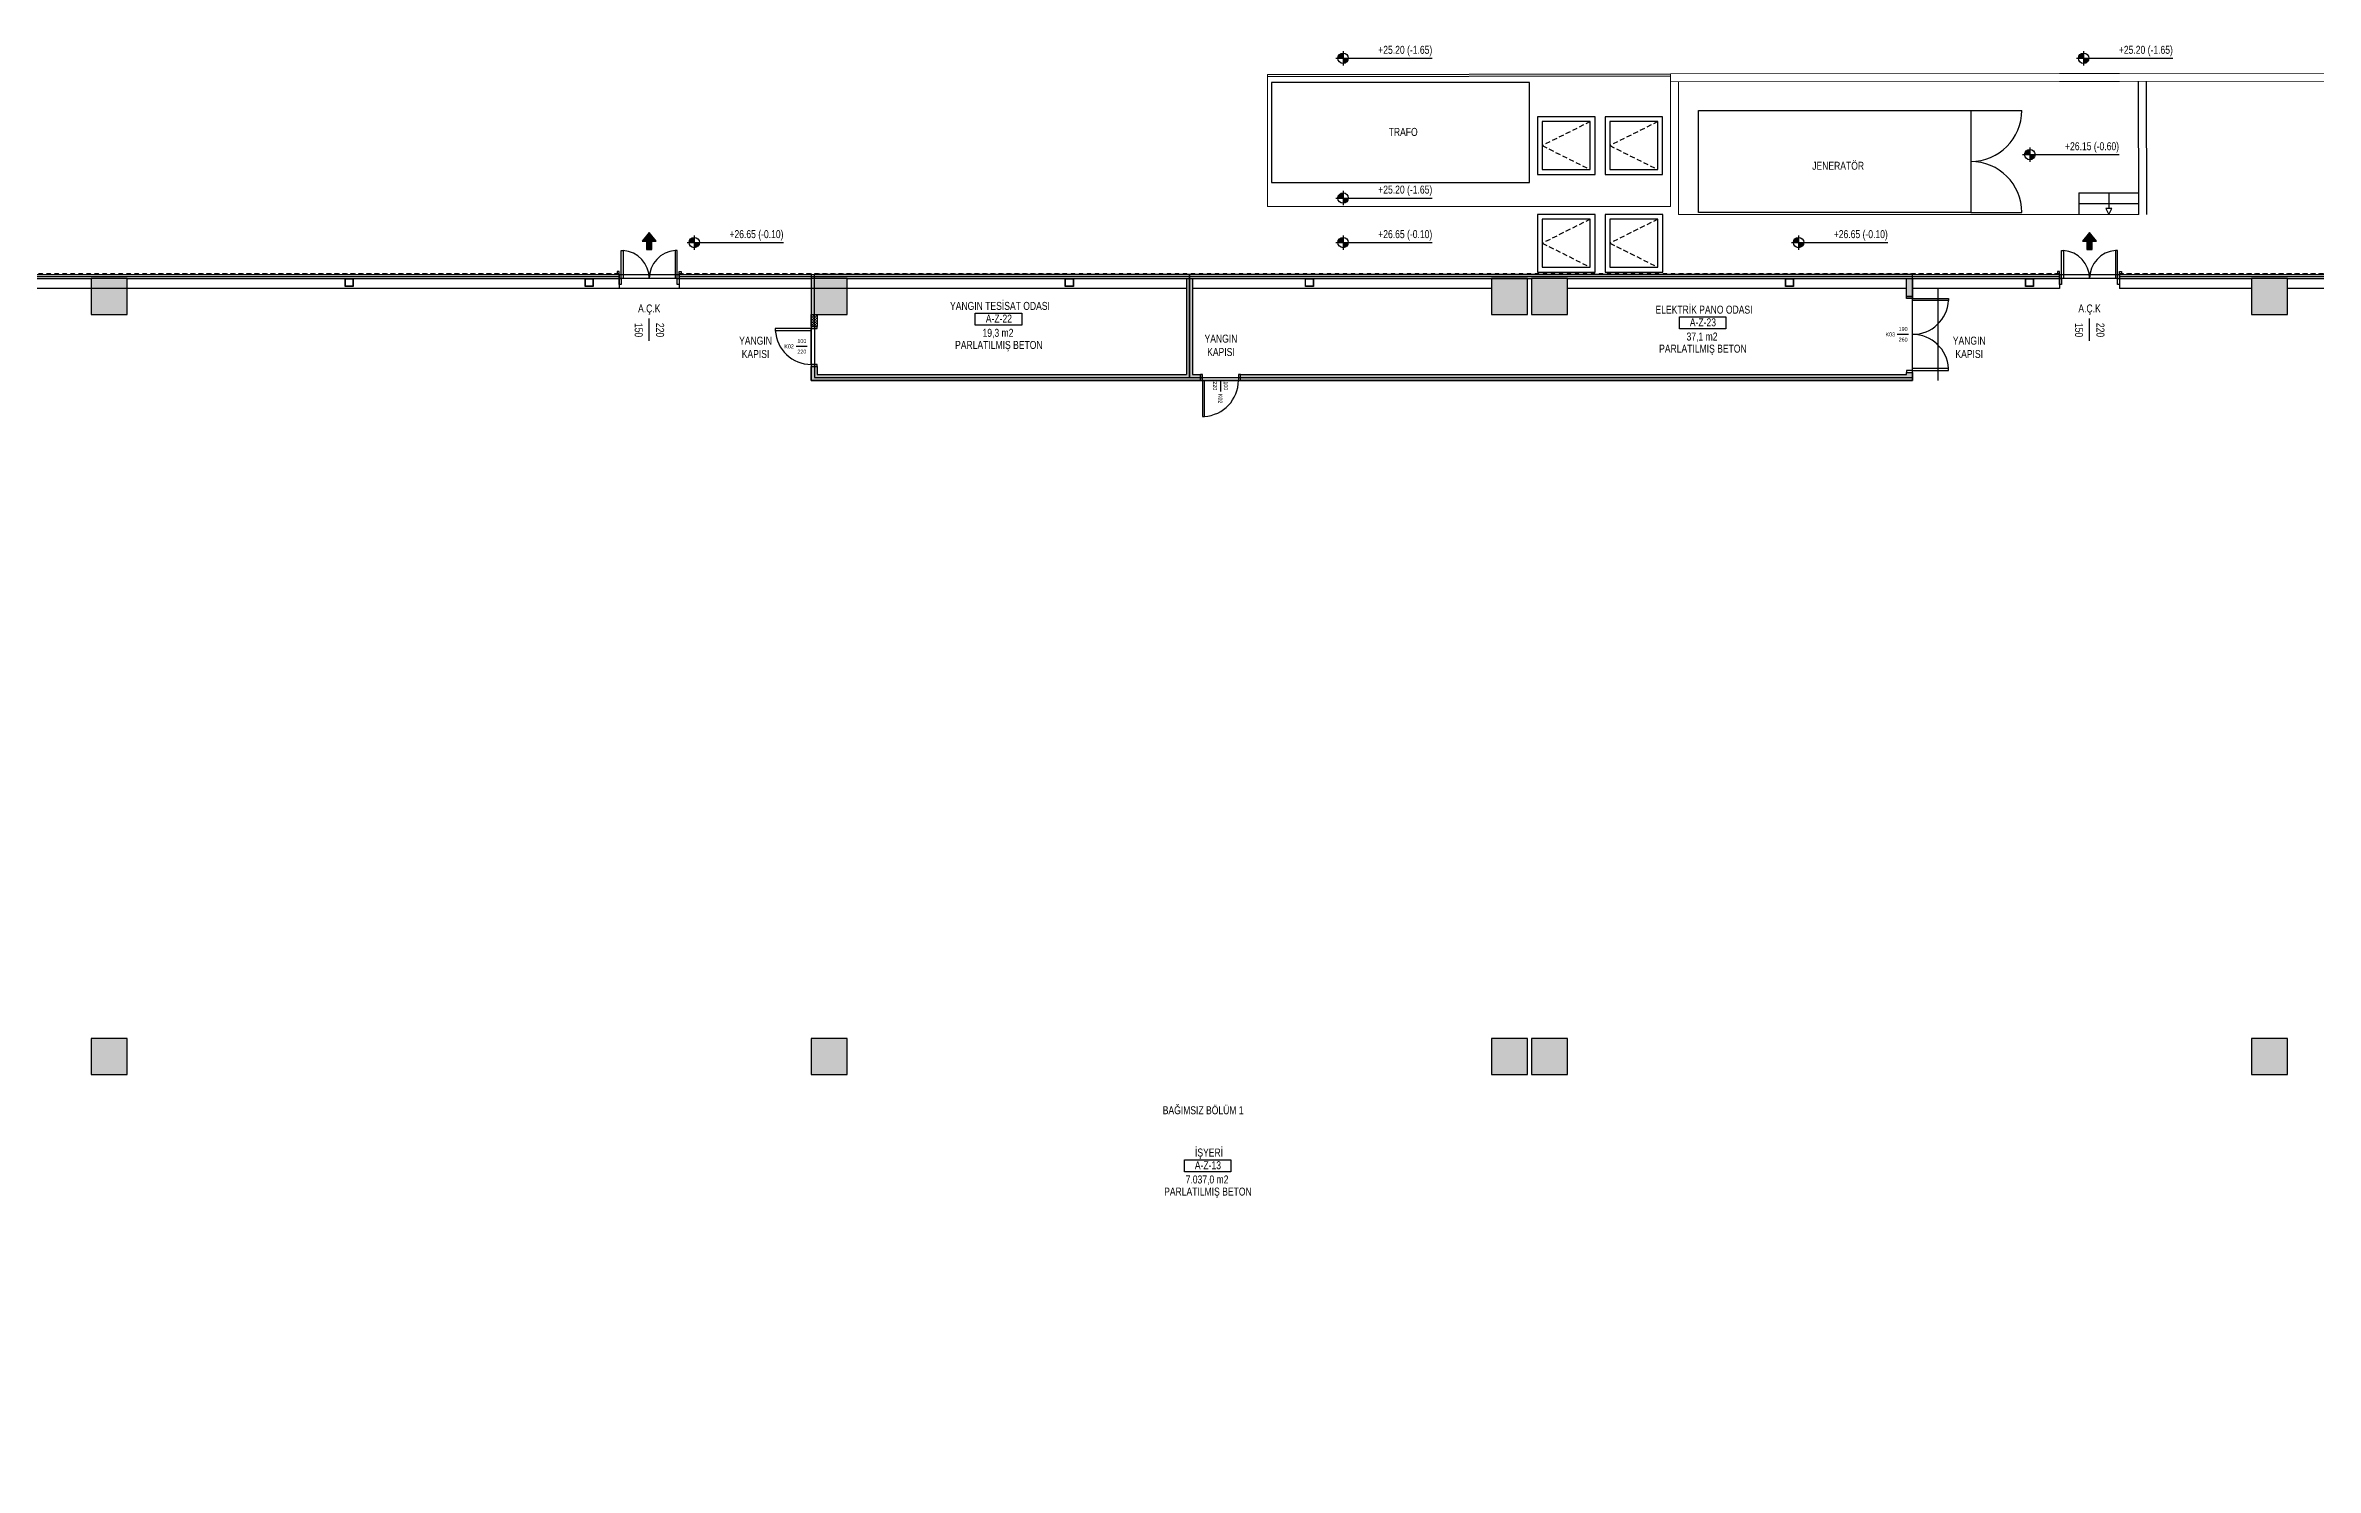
# Model space of a CAD drawing. Header units: centimetres. Extents: x 28733 to 98303, y -2883 to 8555.
# Drawn here: x 57920 to 63594, y 4336 to 7891 of the extents above; entities that cross this region are included whole.
import ezdxf
from ezdxf.enums import TextEntityAlignment as Align

# ---------------------------------------------------------------- set-up
doc = ezdxf.new("R2010")
doc.units = ezdxf.units.CM
doc.header["$LTSCALE"] = 100
doc.linetypes.add('HIDDEN2', pattern=[0.1875, 0.125, -0.0625])
for name, color, linetype in [('A-ANNO-DIMS', 187, 'Continuous'), ('A-ANNO-IDEN', 50, 'Continuous'), ('A-ANNO-TEXT', 50, 'Continuous'), ('A-AREA', 102, 'Continuous'), ('A-DOOR', 193, 'Continuous'), ('A-ELEV-01', 255, 'Continuous'), ('A-ELEV-02', 253, 'Continuous'), ('A-ELEV-03', 251, 'Continuous'), ('A-ROOF-OTLN', 32, 'Continuous'), ('A-WALL', 134, 'Continuous'), ('A-WALL-HTCH', 8, 'Continuous'), ('A-WALL-INSL', 249, 'Continuous'), ('A-WALL-SNWPNL', 200, 'Continuous'), ('A-WALL-STEL', 202, 'Continuous'), ('L-SITE-CURB', 33, 'Continuous'), ('S-CONC', 5, 'Continuous'), ('S-HTCH', 8, 'Continuous'), ('S-STEL', 3, 'Continuous')]:
    doc.layers.add(name, color=color, linetype=linetype)
doc.styles.add('Fields_100', font='act_simplex.shx', dxfattribs={"width": 0.8, "height": 20})
doc.linetypes.add('BATTING', pattern='A,0.00254,-2.54,[134,ltypeshp.shx,S=2.54,R=0,X=-2.54,Y=0],-5.08,[134,ltypeshp.shx,S=2.54,R=180,X=2.54,Y=0],-2.54', length=10.16254)
pattern_1 = [(0, (47244.2896, 54361.0323), (3.175, 3.175), [3.175, -3.175])]

# ---------------------------------------------------------------- blocks, each defined once
blk = doc.blocks.new('KAPI_100')
at = {"layer": 'A-DOOR'}
blk.add_line((5, 15), (95, 15), dxfattribs=at)
blk.add_lwpolyline([(95, 15), (95, 105), (90, 105), (90, 15)], dxfattribs=at)
for points in [[(0, 0), (5, 0), (5, 15), (0, 15)], [(95, 0), (100, 0), (100, 15), (95, 15)]]:
    blk.add_lwpolyline(points, close=True, dxfattribs=at)
blk.add_arc((95, 15), 90, 93.1847, 180, dxfattribs=at)
blk = doc.blocks.new('Mahal kutusu_100')
at = {"color": 0}
blk.add_lwpolyline([(-58, 30), (58, 30), (58, 0), (-58, 0)], close=True, dxfattribs=at)
at = {"color": 0, "style": 'Fields_100', "width": 0.8}
for tag, p in [('MAHAL', (3.6, 37.9)), ('KOD', (0.9, 6.2)), ('KAPLAMA', (0.8, -59.7)), ('ALAN', (-1.3, -29.4))]:
    blk.add_attdef(tag, text='', height=20, dxfattribs=at).set_placement(p, align=Align.CENTER)
blk = doc.blocks.new('Kapı Kodu_100')
at = {"color": 0}
blk.add_lwpolyline([(28, 0), (-28, 0)], dxfattribs=at)
at = {"color": 0, "style": 'Fields_100', "width": 0.8}
for tag, p in [('KK', (-63, -10)), ('W', (1, 17)), ('H', (1, -36))]:
    blk.add_attdef(tag, text='', height=20, dxfattribs=at).set_placement(p, align=Align.CENTER)
blk = doc.blocks.new('KAPI 150')
at = {"layer": 'A-DOOR'}
blk.add_line((145, 15), (5, 15), dxfattribs=at)
for points in [[(5, 15), (5, 85), (10, 85), (10, 15)], [(145, 15), (145, 85), (140, 85), (140, 15)]]:
    blk.add_lwpolyline(points, dxfattribs=at)
for points in [[(5, 0), (0, 0), (0, 15), (5, 15)], [(150, 0), (145, 0), (145, 15), (150, 15)]]:
    blk.add_lwpolyline(points, close=True, dxfattribs=at)
for centre, start, end in [((5, 15), 0, 85.904), ((145, 15), 94.096, 180)]:
    blk.add_arc(centre, 70, start, end, dxfattribs=at)
blk = doc.blocks.new('AÇK_01')
at = {"color": 0}
blk.add_lwpolyline([(28, 0), (-28, 0)], dxfattribs=at)
at = {"color": 0, "style": 'Fields_100', "width": 0.8}
blk.add_attdef('A.Ç.K.01', text='', height=20, rotation=90, dxfattribs=at).set_placement((-53, 0), align=Align.MIDDLE_CENTER)
for tag, p in [('W', (1, 17.2)), ('H', (1, -36.3))]:
    blk.add_attdef(tag, text='', height=20, dxfattribs=at).set_placement(p, align=Align.CENTER)
blk = doc.blocks.new('*U13')
at = {"layer": 'A-WALL-SNWPNL'}
blk.add_lwpolyline([(50, 1), (42, 1), (40, -1), (32, -1), (30, 1), (22, 1), (20, -1), (12, -1), (10, 1), (2, 1), (0, -1), (-8, -1), (-10, 1), (-18, 1), (-20, -1), (-28, -1), (-30, 1), (-38, 1), (-40, -1), (-48, -1), (-50, 1)], dxfattribs=at)
blk = doc.blocks.new('*U14')
at = {"layer": 'A-WALL-STEL', "color": 0, "linetype": 'ByBlock', "lineweight": -2, "transparency": 16777216}
for p in [(0, 0), (100, 0), (200, 0), (300, 0), (400, 0), (500, 0), (600, 0), (700, 0), (800, 0), (900, 0), (1000, 0), (1100, 0), (1200, 0), (1300, 0), (1400, 0), (1500, 0), (1600, 0), (1700, 0), (1800, 0), (1900, 0), (2000, 0), (2100, 0), (2200, 0), (2300, 0), (2400, 0), (2500, 0), (2600, 0), (2700, 0), (2800, 0), (2900, 0), (3000, 0), (3100, 0), (3200, 0), (3300, 0)]:
    blk.add_blockref('*U13', p, dxfattribs=at)
blk = doc.blocks.new('*U15')
at = {"layer": 'A-WALL-SNWPNL'}
blk.add_lwpolyline([(50, 1), (42, 1), (40, -1), (32, -1), (30, 1), (22, 1), (20, -1), (12, -1), (10, 1), (2, 1), (0, -1), (-8, -1), (-10, 1), (-18, 1), (-20, -1), (-28, -1), (-30, 1), (-38, 1), (-40, -1), (-48, -1), (-50, 1)], dxfattribs=at)
blk = doc.blocks.new('*U16')
at = {"layer": 'A-WALL-STEL', "color": 0, "linetype": 'ByBlock', "lineweight": -2, "transparency": 16777216}
for p in [(0, 0), (100, 0), (200, 0), (300, 0), (400, 0), (500, 0), (600, 0), (700, 0), (800, 0), (900, 0), (1000, 0), (1100, 0), (1200, 0), (1300, 0), (1400, 0), (1500, 0), (1600, 0), (1700, 0), (1800, 0), (1900, 0), (2000, 0), (2100, 0), (2200, 0), (2300, 0), (2400, 0), (2500, 0), (2600, 0), (2700, 0), (2800, 0), (2900, 0), (3000, 0), (3100, 0), (3200, 0), (3300, 0), (3400, 0), (3500, 0), (3600, 0), (3700, 0), (3800, 0), (3900, 0), (4000, 0), (4100, 0), (4200, 0), (4300, 0), (4400, 0), (4500, 0), (4600, 0), (4700, 0), (4800, 0), (4900, 0), (5000, 0), (5100, 0), (5200, 0), (5300, 0), (5400, 0)]:
    blk.add_blockref('*U15', p, dxfattribs=at)

msp = doc.modelspace()

# ---------------------------------------------------------------- hatches: boundary and pattern name
at = {"layer": 'A-ANNO-DIMS'}
h = msp.add_hatch(color=256, dxfattribs=at)
h.paths.add_polyline_path([(61163.6, 7872.05, 0.4142136), (61150.6, 7859.05), (61163.6, 7859.05)])
h.paths.add_polyline_path([(61176.6, 7859.05), (61163.6, 7859.05), (61163.6, 7846.05, 0.4142136)])
h = msp.add_hatch(color=256, dxfattribs=at)
h.paths.add_polyline_path([(63014.7, 7872.05, 0.4142136), (63001.7, 7859.05), (63014.7, 7859.05)])
h.paths.add_polyline_path([(63027.7, 7859.05), (63014.7, 7859.05), (63014.7, 7846.05, 0.4142136)])
h = msp.add_hatch(color=256, dxfattribs=at)
h.paths.add_polyline_path([(62880.23, 7631.05, 0.4142136), (62867.23, 7618.05), (62880.23, 7618.05)])
h.paths.add_polyline_path([(62893.23, 7618.05), (62880.23, 7618.05), (62880.23, 7605.05, 0.4142136)])
h = msp.add_hatch(color=256, dxfattribs=at)
h.paths.add_polyline_path([(61163.6, 7522.65, 0.4142136), (61150.6, 7509.65), (61163.6, 7509.65)])
h.paths.add_polyline_path([(61176.6, 7509.65), (61163.6, 7509.65), (61163.6, 7496.65, 0.4142136)])
h = msp.add_hatch(color=256, dxfattribs=at)
h.paths.add_polyline_path([(59541.97, 7411.34, 0.4142136), (59528.97, 7398.34), (59541.97, 7398.34)])
h.paths.add_polyline_path([(59554.97, 7398.34), (59541.97, 7398.34), (59541.97, 7385.34, 0.4142136)])
h = msp.add_hatch(color=256, dxfattribs=at)
h.paths.add_polyline_path([(61163.6, 7411.34, 0.4142136), (61150.6, 7398.34), (61163.6, 7398.34)])
h.paths.add_polyline_path([(61176.6, 7398.34), (61163.6, 7398.34), (61163.6, 7385.34, 0.4142136)])
h = msp.add_hatch(color=256, dxfattribs=at)
h.paths.add_polyline_path([(62302.21, 7411.34, 0.4142136), (62289.21, 7398.34), (62302.21, 7398.34)])
h.paths.add_polyline_path([(62315.21, 7398.34), (62302.21, 7398.34), (62302.21, 7385.34, 0.4142136)])
at = {"layer": 'A-ANNO-TEXT'}
h = msp.add_hatch(color=256, dxfattribs=at)
h.dxf.hatch_style = 1
h.paths.add_polyline_path([(59429.48, 7423.15), (59411.77, 7402), (59422.74, 7402), (59422.74, 7380.85), (59436.21, 7380.85), (59436.21, 7402), (59447.18, 7402)])
h = msp.add_hatch(color=256, dxfattribs=at)
h.dxf.hatch_style = 1
h.paths.add_polyline_path([(63029.48, 7423.15), (63011.77, 7402), (63022.74, 7402), (63022.74, 7380.85), (63036.21, 7380.85), (63036.21, 7402), (63047.18, 7402)])
at = {"layer": 'A-WALL-HTCH'}
h = msp.add_hatch(dxfattribs=at)
h.set_pattern_fill('DASH', color=256, angle=360)
h.set_pattern_definition(pattern_1)
h.paths.add_polyline_path([(60806.98, 7068.59), (60786.98, 7068.59), (60786.98, 7308.59), (60771.98, 7308.59), (60771.98, 7068.59), (59849.48, 7068.59), (59849.48, 7088.59), (59834.48, 7088.59), (59834.48, 7053.59), (60806.98, 7053.59)])
h = msp.add_hatch(dxfattribs=at)
h.set_pattern_fill('DASH', color=256, angle=360)
h.set_pattern_definition(pattern_1)
h.paths.add_polyline_path([(62586.98, 7073.59), (62571.98, 7073.59), (62571.98, 7068.59), (60906.98, 7068.59), (60906.98, 7053.59), (62586.98, 7053.59)])
h.paths.add_polyline_path([(62586.98, 7308.59), (62571.98, 7308.59), (62571.98, 7263.59), (62586.98, 7263.59)])
h = msp.add_hatch(dxfattribs=at)
h.set_pattern_fill('DASH', color=256, angle=360)
h.set_pattern_definition(pattern_1)
h.paths.add_polyline_path([(59849.48, 7218.59), (59834.48, 7218.59), (59834.48, 7188.59), (59849.48, 7188.59)])
at = {"layer": 'S-HTCH'}
h = msp.add_hatch(dxfattribs=at)
h.set_pattern_fill('ANSI33', color=256)
h.set_pattern_definition([(45, (47244.2896, 5721.5606), (-4.490128, 4.490128), []), (45, (47248.78, 5721.5606), (-4.490128, 4.490128), [3.175, -1.5875])])
h.paths.add_polyline_path([(63434.48, 1518.59), (63524.48, 1518.59), (63524.48, 1608.59), (63434.48, 1608.59)])
h.paths.add_polyline_path([(63434.48, 7218.59), (63524.48, 7218.59), (63524.48, 7308.59), (63434.48, 7308.59)])
h.paths.add_polyline_path([(61634.48, 1518.59), (61724.48, 1518.59), (61724.48, 1608.59), (61634.48, 1608.59)])
h.paths.add_polyline_path([(58034.48, 1518.59), (58124.48, 1518.59), (58124.48, 1608.59), (58034.48, 1608.59)])
h.paths.add_polyline_path([(61634.48, 7218.59), (61724.48, 7218.59), (61724.48, 7308.59), (61634.48, 7308.59)])
h.paths.add_polyline_path([(58034.48, 7218.59), (58124.48, 7218.59), (58124.48, 7308.59), (58034.48, 7308.59)])
h.paths.add_polyline_path([(63434.48, 3418.59), (63524.48, 3418.59), (63524.48, 3508.59), (63434.48, 3508.59)])
h.paths.add_polyline_path([(63434.48, 5318.59), (63524.48, 5318.59), (63524.48, 5408.59), (63434.48, 5408.59)])
h.paths.add_polyline_path([(61634.48, 3418.59), (61724.48, 3418.59), (61724.48, 3508.59), (61634.48, 3508.59)])
h.paths.add_polyline_path([(58034.48, 3418.59), (58124.48, 3418.59), (58124.48, 3508.59), (58034.48, 3508.59)])
h.paths.add_polyline_path([(61634.48, 5318.59), (61724.48, 5318.59), (61724.48, 5408.59), (61634.48, 5408.59)])
h.paths.add_polyline_path([(58034.48, 5318.59), (58124.48, 5318.59), (58124.48, 5408.59), (58034.48, 5408.59)])
h.paths.add_polyline_path([(68834.48, 3418.59), (68924.48, 3418.59), (68924.48, 3508.59), (68834.48, 3508.59)])
h.paths.add_polyline_path([(68834.48, 5318.59), (68924.48, 5318.59), (68924.48, 5408.59), (68834.48, 5408.59)])
h.paths.add_polyline_path([(67034.48, 3418.59), (67124.48, 3418.59), (67124.48, 3508.59), (67034.48, 3508.59)])
h.paths.add_polyline_path([(67034.48, 5318.59), (67124.48, 5318.59), (67124.48, 5408.59), (67034.48, 5408.59)])
h.paths.add_polyline_path([(65234.48, 3418.59), (65324.48, 3418.59), (65324.48, 3508.59), (65234.48, 3508.59)])
h.paths.add_polyline_path([(65234.48, 5318.59), (65324.48, 5318.59), (65324.48, 5408.59), (65234.48, 5408.59)])
h.paths.add_polyline_path([(61534.48, 3418.59), (61624.48, 3418.59), (61624.48, 3508.59), (61534.48, 3508.59)])
h.paths.add_polyline_path([(61534.48, 5318.59), (61624.48, 5318.59), (61624.48, 5408.59), (61534.48, 5408.59)])
h.paths.add_polyline_path([(59834.48, 3418.59), (59924.48, 3418.59), (59924.48, 3508.59), (59834.48, 3508.59)])
h.paths.add_polyline_path([(59834.48, 5318.59), (59924.48, 5318.59), (59924.48, 5408.59), (59834.48, 5408.59)])
h.paths.add_polyline_path([(56234.48, 3418.59), (56324.48, 3418.59), (56324.48, 3508.59), (56234.48, 3508.59)])
h.paths.add_polyline_path([(56234.48, 5318.59), (56324.48, 5318.59), (56324.48, 5408.59), (56234.48, 5408.59)])
h.paths.add_polyline_path([(54434.48, 3418.59), (54524.48, 3418.59), (54524.48, 3508.59), (54434.48, 3508.59)])
h.paths.add_polyline_path([(54434.48, 5318.59), (54524.48, 5318.59), (54524.48, 5408.59), (54434.48, 5408.59)])
h.paths.add_polyline_path([(52634.48, 3418.59), (52724.48, 3418.59), (52724.48, 3508.59), (52634.48, 3508.59)])
h.paths.add_polyline_path([(52634.48, 5318.59), (52724.48, 5318.59), (52724.48, 5408.59), (52634.48, 5408.59)])
h.paths.add_polyline_path([(70634.48, 5318.59), (70724.48, 5318.59), (70724.48, 5408.59), (70634.48, 5408.59)])
h.paths.add_polyline_path([(70634.48, 3418.59), (70724.48, 3418.59), (70724.48, 3508.59), (70634.48, 3508.59)])
h.paths.add_polyline_path([(70634.48, 1518.59), (70724.48, 1518.59), (70724.48, 1608.59), (70634.48, 1608.59)])
h.paths.add_polyline_path([(68834.48, 1518.59), (68924.48, 1518.59), (68924.48, 1608.59), (68834.48, 1608.59)])
h.paths.add_polyline_path([(67034.48, 1518.59), (67124.48, 1518.59), (67124.48, 1608.59), (67034.48, 1608.59)])
h.paths.add_polyline_path([(65234.48, 1518.59), (65324.48, 1518.59), (65324.48, 1608.59), (65234.48, 1608.59)])
h.paths.add_polyline_path([(61534.48, 1518.59), (61624.48, 1518.59), (61624.48, 1608.59), (61534.48, 1608.59)])
h.paths.add_polyline_path([(59834.48, 1518.59), (59924.48, 1518.59), (59924.48, 1608.59), (59834.48, 1608.59)])
h.paths.add_polyline_path([(56234.48, 1518.59), (56324.48, 1518.59), (56324.48, 1608.59), (56234.48, 1608.59)])
h.paths.add_polyline_path([(54434.48, 1518.59), (54524.48, 1518.59), (54524.48, 1608.59), (54434.48, 1608.59)])
h.paths.add_polyline_path([(52634.48, 1518.59), (52724.48, 1518.59), (52724.48, 1608.59), (52634.48, 1608.59)])
h.paths.add_polyline_path([(70634.48, 7218.59), (70724.48, 7218.59), (70724.48, 7308.59), (70634.48, 7308.59)])
h.paths.add_polyline_path([(68834.48, 7218.59), (68924.48, 7218.59), (68924.48, 7308.59), (68834.48, 7308.59)])
h.paths.add_polyline_path([(67034.48, 7218.59), (67124.48, 7218.59), (67124.48, 7308.59), (67034.48, 7308.59)])
h.paths.add_polyline_path([(65234.48, 7218.59), (65324.48, 7218.59), (65324.48, 7308.59), (65234.48, 7308.59)])
h.paths.add_polyline_path([(61534.48, 7218.59), (61624.48, 7218.59), (61624.48, 7308.59), (61534.48, 7308.59)])
h.paths.add_polyline_path([(59834.48, 7218.59), (59924.48, 7218.59), (59924.48, 7308.59), (59834.48, 7308.59)])
h.paths.add_polyline_path([(56234.48, 7218.59), (56324.48, 7218.59), (56324.48, 7308.59), (56234.48, 7308.59)])
h.paths.add_polyline_path([(54434.48, 7218.59), (54524.48, 7218.59), (54524.48, 7308.59), (54434.48, 7308.59)])
h.paths.add_polyline_path([(52634.48, 7218.59), (52724.48, 7218.59), (52724.48, 7308.59), (52634.48, 7308.59)])

# ---------------------------------------------------------------- linework, layer by layer
at = {"layer": 'A-ANNO-DIMS'}
for p, q in [((61145.6, 7859.05), (61386.6, 7859.05)), ((61163.6, 7877.05), (61163.6, 7841.05)), ((62996.7, 7859.05), (63237.7, 7859.05)), ((63014.7, 7877.05), (63014.7, 7841.05)), ((62862.23, 7618.05), (63103.23, 7618.05)), ((62880.23, 7636.05), (62880.23, 7600.05)), ((61145.6, 7509.65), (61386.6, 7509.65)), ((61163.6, 7527.65), (61163.6, 7491.65)), ((59523.97, 7398.34), (59764.97, 7398.34)), ((59541.97, 7416.34), (59541.97, 7380.34)), ((61145.6, 7398.34), (61386.6, 7398.34)), ((61163.6, 7416.34), (61163.6, 7380.34)), ((62284.21, 7398.34), (62525.21, 7398.34)), ((62302.21, 7416.34), (62302.21, 7380.34))]:
    msp.add_line(p, q, dxfattribs=at)
msp.add_lwpolyline([(62650.91, 7053.59), (62650.91, 7283.59)], dxfattribs=at)
for centre in [(61163.6, 7859.05), (63014.7, 7859.05), (62880.23, 7618.05), (61163.6, 7509.65), (59541.97, 7398.34), (61163.6, 7398.34), (62302.21, 7398.34)]:
    msp.add_circle(centre, 13, dxfattribs=at)
at = {"layer": 'A-ANNO-TEXT'}
for points in [[(59429.48, 7423.15), (59411.77, 7402), (59422.74, 7402), (59422.74, 7380.85), (59436.21, 7380.85), (59436.21, 7402), (59447.18, 7402)], [(63029.48, 7423.15), (63011.77, 7402), (63022.74, 7402), (63022.74, 7380.85), (63036.21, 7380.85), (63036.21, 7402), (63047.18, 7402)]]:
    msp.add_lwpolyline(points, close=True, dxfattribs=at)
at = {"layer": 'A-AREA'}
for points in [[(62586.98, 7318.59), (70734.48, 7318.59), (70734.48, 3418.59), (52611.98, 3418.59), (52611.98, 7318.59), (59834.48, 7318.59), (59834.48, 7053.59), (62586.98, 7053.59)], [(59842.57, 7061.07), (60780.07, 7061.07), (60779.48, 7318.59), (59841.98, 7318.59)], [(60780.07, 7061.07), (62586.98, 7061.07), (62586.98, 7318.59), (60780.07, 7318.59)]]:
    msp.add_lwpolyline(points, close=True, dxfattribs=at)
at = {"layer": 'A-DOOR'}
for p, q in [((62732.46, 7728.59), (62859.96, 7728.59)), ((62732.46, 7473.59), (62859.96, 7473.59)), ((62586.98, 7078.59), (62586.98, 7258.59))]:
    msp.add_line(p, q, dxfattribs=at)
for points in [[(62571.98, 7258.59), (62571.98, 7263.59), (62586.98, 7263.59), (62586.98, 7258.59)], [(62571.98, 7078.59), (62571.98, 7073.59), (62586.98, 7073.59), (62586.98, 7078.59)]]:
    msp.add_lwpolyline(points, close=True, dxfattribs=at)
for points in [[(62586.98, 7258.59), (62676.98, 7258.59), (62676.98, 7253.59), (62586.98, 7253.59)], [(62586.98, 7078.59), (62676.98, 7078.59), (62676.98, 7083.59), (62586.98, 7083.59)]]:
    msp.add_lwpolyline(points, dxfattribs=at)
for centre, radius, start, end in [((62732.46, 7728.59), 127.5, 270, 0), ((62732.46, 7473.59), 127.5, 0, 90), ((62586.98, 7258.59), 90, 270, 356.81526), ((62586.98, 7078.59), 90, 3.18474, 90)]:
    msp.add_arc(centre, radius, start, end, dxfattribs=at)
at = {"layer": 'A-ELEV-01'}
for p, q in [((60771.98, 7283.59), (50813.56, 7283.59)), ((58034.48, 7283.59), (56324.48, 7283.59)), ((59354.48, 7283.59), (58124.48, 7283.59)), ((59834.48, 7283.59), (59504.48, 7283.59)), ((60771.98, 7283.59), (59924.48, 7283.59)), ((60979.48, 7283.59), (60786.98, 7283.59)), ((61534.48, 7283.59), (60979.48, 7283.59)), ((62571.98, 7283.59), (61724.48, 7283.59)), ((62954.48, 7283.59), (62586.98, 7283.59)), ((63434.48, 7283.59), (63104.48, 7283.59)), ((65234.48, 7283.59), (63524.48, 7283.59))]:
    msp.add_line(p, q, dxfattribs=at)
for points in [[(60974.46, 7818.66), (61982.46, 7819.69)], [(60974.46, 7813.66), (61982.46, 7814.69)], [(59354.48, 7308.59), (59354.48, 7283.59)], [(59504.48, 7308.59), (59504.48, 7283.59)], [(62954.48, 7308.59), (62954.48, 7283.59)], [(63104.48, 7308.59), (63104.48, 7283.59)]]:
    msp.add_lwpolyline(points, dxfattribs=at)
at = {"layer": 'A-ELEV-02'}
for points in [[(61649.46, 7568.59), (61793.46, 7568.59), (61793.46, 7712.59), (61649.46, 7712.59)], [(61661.46, 7580.59), (61781.46, 7580.59), (61781.46, 7700.59), (61661.46, 7700.59)], [(61818.46, 7568.59), (61962.46, 7568.59), (61962.46, 7712.59), (61818.46, 7712.59)], [(61830.46, 7580.59), (61950.46, 7580.59), (61950.46, 7700.59), (61830.46, 7700.59)], [(61649.52, 7324.59), (61793.52, 7324.59), (61793.52, 7468.59), (61649.52, 7468.59)], [(61661.52, 7336.59), (61781.52, 7336.59), (61781.52, 7456.59), (61661.52, 7456.59)], [(61818.52, 7324.59), (61962.52, 7324.59), (61962.52, 7468.59), (61818.52, 7468.59)], [(61830.52, 7336.59), (61950.52, 7336.59), (61950.52, 7456.59), (61830.52, 7456.59)]]:
    msp.add_lwpolyline(points, close=True, dxfattribs=at)
at = {"layer": 'A-ELEV-02', "linetype": 'HIDDEN2'}
for points in [[(61781.46, 7700.59), (61661.46, 7640.59), (61781.46, 7580.59)], [(61950.46, 7700.59), (61830.46, 7640.59), (61950.46, 7580.59)], [(61781.52, 7456.59), (61661.52, 7396.59), (61781.52, 7336.59)], [(61950.52, 7456.59), (61830.52, 7396.59), (61950.52, 7336.59)]]:
    msp.add_lwpolyline(points, dxfattribs=at)
at = {"layer": 'A-ELEV-03'}
for p, q in [((63152.46, 7468.59), (63152.13, 7800.82)), ((63172.46, 7468.59), (63172.13, 7800.84)), ((63002.43, 7522.67), (63152.43, 7522.67)), ((63002.43, 7522.67), (63002.43, 7468.59)), ((63002.43, 7495.67), (63152.43, 7495.67))]:
    msp.add_line(p, q, dxfattribs=at)
for points in [[(63077.4, 7522.67), (63077.37, 7483.67)], [(53804.48, 7318.59), (59354.48, 7318.59)], [(59504.48, 7318.59), (60979.48, 7318.59)], [(60979.48, 7318.59), (62954.48, 7318.59)], [(63104.48, 7318.59), (65889.48, 7318.59)]]:
    msp.add_lwpolyline(points, dxfattribs=at)
msp.add_lwpolyline([(63084.87, 7483.67), (63069.87, 7483.67), (63077.37, 7468.67)], close=True, dxfattribs=at)
at = {"layer": 'A-ROOF-OTLN'}
for points in [[(60984.46, 7548.69), (61629.46, 7548.69), (61629.46, 7798.69), (60984.46, 7798.69)], [(62052.46, 7728.59), (62732.46, 7728.59), (62732.46, 7473.59), (62052.46, 7473.59)]]:
    msp.add_lwpolyline(points, close=True, dxfattribs=at)
at = {"layer": 'A-WALL'}
for p, q in [((62586.98, 7263.59), (62571.98, 7263.59)), ((59834.48, 7188.59), (59849.48, 7188.59)), ((59849.48, 7088.59), (59834.48, 7088.59)), ((60806.98, 7053.59), (60806.98, 7068.59)), ((60906.98, 7053.59), (60906.98, 7068.59))]:
    msp.add_line(p, q, dxfattribs=at)
for points in [[(60771.98, 7308.59), (60771.98, 7068.59)], [(60786.98, 7308.59), (60786.98, 7068.59)], [(62571.98, 7263.59), (62571.98, 7308.59)], [(62586.98, 7308.59), (62586.98, 7263.59)], [(59834.48, 7188.59), (59834.48, 7218.59)], [(59849.48, 7218.59), (59849.48, 7188.59)], [(60806.98, 7053.59), (59834.48, 7053.59), (59834.48, 7088.59)], [(59849.48, 7088.59), (59849.48, 7068.59), (60771.98, 7068.59)], [(60786.98, 7068.59), (60806.98, 7068.59)], [(60906.98, 7068.59), (62571.98, 7068.59), (62571.98, 7073.59), (62586.98, 7073.59), (62586.98, 7053.59), (60906.98, 7053.59)]]:
    msp.add_lwpolyline(points, dxfattribs=at)
at = {"layer": 'A-WALL-INSL', "linetype": 'BATTING', "ltscale": 0.005}
for points in [[(53804.48, 7313.59), (59354.48, 7313.59)], [(59504.48, 7313.59), (62954.48, 7313.59)], [(63104.48, 7313.59), (65889.48, 7313.59)]]:
    msp.add_lwpolyline(points, dxfattribs=at)
at = {"layer": 'A-WALL-SNWPNL'}
for p, q in [((56324.48, 7308.59), (58034.48, 7308.59)), ((58124.48, 7308.59), (59354.48, 7308.59)), ((59504.48, 7308.59), (59834.48, 7308.59)), ((59924.48, 7308.59), (60979.48, 7308.59)), ((60979.48, 7308.59), (61634.48, 7308.59)), ((61724.48, 7308.59), (62954.48, 7308.59)), ((63104.48, 7308.59), (63434.48, 7308.59)), ((63524.48, 7308.59), (65234.48, 7308.59))]:
    msp.add_line(p, q, dxfattribs=at)
for points in [[(59359.48, 7308.59), (59354.48, 7308.59), (59354.48, 7325.59), (59349.48, 7325.59), (59349.48, 7321.09)], [(59499.48, 7308.59), (59504.48, 7308.59), (59504.48, 7325.59), (59509.48, 7325.59), (59509.48, 7321.09)], [(59504.48, 7320.59), (59512.48, 7320.59), (59514.48, 7318.59), (59522.48, 7318.59), (59524.48, 7320.59), (59532.48, 7320.59), (59534.48, 7318.59), (59542.48, 7318.59), (59544.48, 7320.59), (59552.48, 7320.59), (59554.48, 7318.59)], [(62959.48, 7308.59), (62954.48, 7308.59), (62954.48, 7325.59), (62949.48, 7325.59), (62949.48, 7321.09)], [(63099.48, 7308.59), (63104.48, 7308.59), (63104.48, 7325.59), (63109.48, 7325.59), (63109.48, 7321.09)], [(63104.48, 7320.59), (63112.48, 7320.59), (63114.48, 7318.59), (63122.48, 7318.59), (63124.48, 7320.59), (63132.48, 7320.59), (63134.48, 7318.59), (63142.48, 7318.59), (63144.48, 7320.59), (63152.48, 7320.59), (63154.48, 7318.59)], [(63154.48, 7318.59), (63162.48, 7318.59), (63164.48, 7320.59), (63172.48, 7320.59), (63174.48, 7318.59), (63182.48, 7318.59), (63184.48, 7320.59), (63192.48, 7320.59), (63194.48, 7318.59), (63202.48, 7318.59), (63204.48, 7320.59), (63212.48, 7320.59), (63214.48, 7318.59), (63222.48, 7318.59), (63224.48, 7320.59), (63232.48, 7320.59), (63234.48, 7318.59), (63242.48, 7318.59), (63244.48, 7320.59), (63252.48, 7320.59), (63254.48, 7318.59)], [(63254.48, 7318.59), (63262.48, 7318.59), (63264.48, 7320.59), (63272.48, 7320.59), (63274.48, 7318.59), (63282.48, 7318.59), (63284.48, 7320.59), (63292.48, 7320.59), (63294.48, 7318.59), (63302.48, 7318.59), (63304.48, 7320.59), (63312.48, 7320.59), (63314.48, 7318.59), (63322.48, 7318.59), (63324.48, 7320.59), (63332.48, 7320.59), (63334.48, 7318.59), (63342.48, 7318.59), (63344.48, 7320.59), (63352.48, 7320.59), (63354.48, 7318.59)], [(63354.48, 7318.59), (63362.48, 7318.59), (63364.48, 7320.59), (63372.48, 7320.59), (63374.48, 7318.59), (63382.48, 7318.59), (63384.48, 7320.59), (63392.48, 7320.59), (63394.48, 7318.59), (63402.48, 7318.59), (63404.48, 7320.59), (63412.48, 7320.59), (63414.48, 7318.59), (63422.48, 7318.59), (63424.48, 7320.59), (63432.48, 7320.59), (63434.48, 7318.59), (63442.48, 7318.59), (63444.48, 7320.59), (63452.48, 7320.59), (63454.48, 7318.59)], [(63454.48, 7318.59), (63462.48, 7318.59), (63464.48, 7320.59), (63472.48, 7320.59), (63474.48, 7318.59), (63482.48, 7318.59), (63484.48, 7320.59), (63492.48, 7320.59), (63494.48, 7318.59), (63502.48, 7318.59), (63504.48, 7320.59), (63512.48, 7320.59), (63514.48, 7318.59), (63522.48, 7318.59), (63524.48, 7320.59), (63532.48, 7320.59), (63534.48, 7318.59), (63542.48, 7318.59), (63544.48, 7320.59), (63552.48, 7320.59), (63554.48, 7318.59)], [(63554.48, 7318.59), (63562.48, 7318.59), (63564.48, 7320.59), (63572.48, 7320.59), (63574.48, 7318.59), (63582.48, 7318.59), (63584.48, 7320.59), (63592.48, 7320.59), (63594.48, 7318.59), (63602.48, 7318.59), (63604.48, 7320.59), (63612.48, 7320.59), (63614.48, 7318.59), (63622.48, 7318.59), (63624.48, 7320.59), (63632.48, 7320.59), (63634.48, 7318.59), (63642.48, 7318.59), (63644.48, 7320.59), (63652.48, 7320.59), (63654.48, 7318.59)], [(59354.48, 7318.59), (59354.48, 7308.59)], [(59504.48, 7318.59), (59504.48, 7308.59)], [(62954.48, 7318.59), (62954.48, 7308.59)], [(63104.48, 7318.59), (63104.48, 7308.59)]]:
    msp.add_lwpolyline(points, dxfattribs=at)
at = {"layer": 'L-SITE-CURB', "lineweight": 0}
for p, q in [((61982.46, 7819.66), (62954, 7820.63)), ((61982.46, 7488.59), (61982.46, 7819.69)), ((61982.46, 7799.66), (62954, 7800.63)), ((62002.46, 7468.59), (62002.46, 7799.68)), ((62954, 7820.63), (63104, 7820.63)), ((63104, 7800.78), (62954, 7800.63)), ((63104, 7820.78), (66254, 7823.9)), ((63104, 7800.78), (66254, 7803.9)), ((62002.46, 7468.59), (63152.46, 7468.59))]:
    msp.add_line(p, q, dxfattribs=at)
msp.add_lwpolyline([(60974.46, 7818.71), (60974.46, 7488.59), (61982.46, 7488.59)], dxfattribs=at)
at = {"layer": 'S-CONC'}
for points in [[(58034.48, 7218.59), (58124.48, 7218.59), (58124.48, 7308.59), (58034.48, 7308.59)], [(59834.48, 7218.59), (59924.48, 7218.59), (59924.48, 7308.59), (59834.48, 7308.59)], [(61534.48, 7218.59), (61624.48, 7218.59), (61624.48, 7308.59), (61534.48, 7308.59)], [(61634.48, 7218.59), (61724.48, 7218.59), (61724.48, 7308.59), (61634.48, 7308.59)], [(63434.48, 7218.59), (63524.48, 7218.59), (63524.48, 7308.59), (63434.48, 7308.59)], [(58034.48, 5318.59), (58124.48, 5318.59), (58124.48, 5408.59), (58034.48, 5408.59)], [(59834.48, 5318.59), (59924.48, 5318.59), (59924.48, 5408.59), (59834.48, 5408.59)], [(61534.48, 5318.59), (61624.48, 5318.59), (61624.48, 5408.59), (61534.48, 5408.59)], [(61634.48, 5318.59), (61724.48, 5318.59), (61724.48, 5408.59), (61634.48, 5408.59)], [(63434.48, 5318.59), (63524.48, 5318.59), (63524.48, 5408.59), (63434.48, 5408.59)]]:
    msp.add_lwpolyline(points, close=True, dxfattribs=at)
at = {"layer": 'S-STEL', "elevation": 0}
for points in [[(58669.48, 7308.59), (58689.48, 7308.59), (58689.48, 7288.59), (58669.48, 7288.59)], [(58670.08, 7307.99), (58688.88, 7307.99), (58688.88, 7289.19), (58670.08, 7289.19)], [(59269.48, 7308.59), (59289.48, 7308.59), (59289.48, 7288.59), (59269.48, 7288.59)], [(59270.08, 7307.99), (59288.88, 7307.99), (59288.88, 7289.19), (59270.08, 7289.19)], [(60469.48, 7308.59), (60489.48, 7308.59), (60489.48, 7288.59), (60469.48, 7288.59)], [(60470.08, 7307.99), (60488.88, 7307.99), (60488.88, 7289.19), (60470.08, 7289.19)], [(61069.48, 7308.59), (61089.48, 7308.59), (61089.48, 7288.59), (61069.48, 7288.59)], [(61070.08, 7307.99), (61088.88, 7307.99), (61088.88, 7289.19), (61070.08, 7289.19)], [(62269.48, 7308.59), (62289.48, 7308.59), (62289.48, 7288.59), (62269.48, 7288.59)], [(62270.08, 7307.99), (62288.88, 7307.99), (62288.88, 7289.19), (62270.08, 7289.19)], [(62869.48, 7308.59), (62889.48, 7308.59), (62889.48, 7288.59), (62869.48, 7288.59)], [(62870.08, 7307.99), (62888.88, 7307.99), (62888.88, 7289.19), (62870.08, 7289.19)]]:
    msp.add_lwpolyline(points, close=True, dxfattribs=at)

# ---------------------------------------------------------------- block references
at = {"layer": 'A-ANNO-IDEN'}
for p, values in [((60302.48, 7192.04), {'MAHAL': 'YANGIN TESİSAT ODASI', 'KOD': 'A-Z-22', 'ALAN': '19,3 m2', 'KAPLAMA': 'PARLATILMIŞ BETON'}), ((62062.22, 7182.75), {'MAHAL': 'ELEKTRİK PANO ODASI', 'KOD': 'A-Z-23', 'ALAN': '37,1 m2', 'KAPLAMA': 'PARLATILMIŞ BETON'}), ((60825.02, 5075.69), {'MAHAL': 'İŞYERİ', 'KOD': 'A-Z-13', 'ALAN': '7.037,0 m2', 'KAPLAMA': 'PARLATILMIŞ BETON'})]:
    msp.add_blockref('Mahal kutusu_100', p, dxfattribs=at).add_auto_attribs(values)
at = {"layer": 'A-ANNO-IDEN', "xscale": 0.5, "yscale": 0.5, "zscale": 0.5}
for p, values in [((59810.48, 7138.59), {'KK': 'K02', 'H': '220', 'W': '100'}), ((62562.98, 7168.59), {'KK': 'K03', 'H': '260', 'W': '190'})]:
    msp.add_blockref('Kapı Kodu_100', p, dxfattribs=at).add_auto_attribs(values)
at = {"layer": 'A-ANNO-IDEN'}
ref = msp.add_blockref('Kapı Kodu_100', (60856.98, 7039.59), dxfattribs=dict(at, xscale=-0.5, yscale=0.5, zscale=0.5, rotation=270))
ref.add_attrib('KK', 'K02', dxfattribs={"layer": '0', "color": 0, "height": 10, "rotation": 270, "style": 'Fields_100', "width": 0.8}).set_placement((60852.19, 7008.09), align=Align.CENTER)
ref.add_attrib('H', '220', dxfattribs={"layer": '0', "color": 0, "height": 10, "rotation": 270, "style": 'Fields_100', "width": 0.8}).set_placement((60838.81, 7040.09), align=Align.CENTER)
ref.add_attrib('W', '100', dxfattribs={"layer": '0', "color": 0, "height": 10, "rotation": 270, "style": 'Fields_100', "width": 0.8}).set_placement((60865.6, 7040.09), align=Align.CENTER)
at = {"layer": 'A-ANNO-TEXT', "rotation": 270}
for p in [(59429.48, 7180.59), (63029.48, 7180.59)]:
    msp.add_blockref('AÇK_01', p, dxfattribs=at).add_auto_attribs({'A.Ç.K.01': 'A.Ç.K', 'H': '150', 'W': '220'})
at = {"layer": 'A-DOOR'}
for p, rotation in [((59849.48, 7088.59), 90), ((60906.98, 7068.59), 180)]:
    msp.add_blockref('KAPI_100', p, dxfattribs=dict(at, rotation=rotation))
at = {"layer": 'A-ELEV-01'}
for p in [(59354.48, 7293.59), (62954.48, 7293.59)]:
    msp.add_blockref('KAPI 150', p, dxfattribs=at)
at = {"layer": 'A-WALL-STEL', "rotation": 180}
for name, p in [('*U16', (59304.48, 7319.59)), ('*U14', (62904.48, 7319.59))]:
    msp.add_blockref(name, p, dxfattribs=at)

# ---------------------------------------------------------------- texts
at = {"layer": 'A-ANNO-TEXT', "style": 'Fields_100', "width": 0.8}
for s, p in [('TRAFO', (61277.66, 7664.9)), ('JENERATÖR', (62336.25, 7580.29))]:
    msp.add_text(s, height=20, dxfattribs=at).set_placement(p)
at = {"layer": 'A-ANNO-TEXT', "char_height": 20, "style": 'Fields_100'}
for s, insert, attachment_point in [('+25.20 (-1.65)', (61386.6, 7864.05), 9), ('+25.20 (-1.65)', (63237.7, 7864.05), 9), ('+26.15 (-0.60)', (63103.23, 7623.05), 9), ('+25.20 (-1.65)', (61386.6, 7514.65), 9), ('+26.65 (-0.10)', (59764.97, 7403.34), 9), ('+26.65 (-0.10)', (61386.6, 7403.34), 9), ('+26.65 (-0.10)', (62525.21, 7403.34), 9), ('YANGIN \\PKAPISI', (59695.13, 7163.1), 2), ('YANGIN \\PKAPISI', (60858.46, 7168.15), 2), ('YANGIN \\PKAPISI', (62728.7, 7163.1), 2), ('BAĞIMSIZ BÖLÜM 1', (60814, 5239.27), 2)]:
    msp.add_mtext_dynamic_manual_height_columns(s, width=436.6649, gutter_width=100, heights=[0], dxfattribs=dict(at, insert=insert, attachment_point=attachment_point))

doc.saveas('drawing.dxf')
